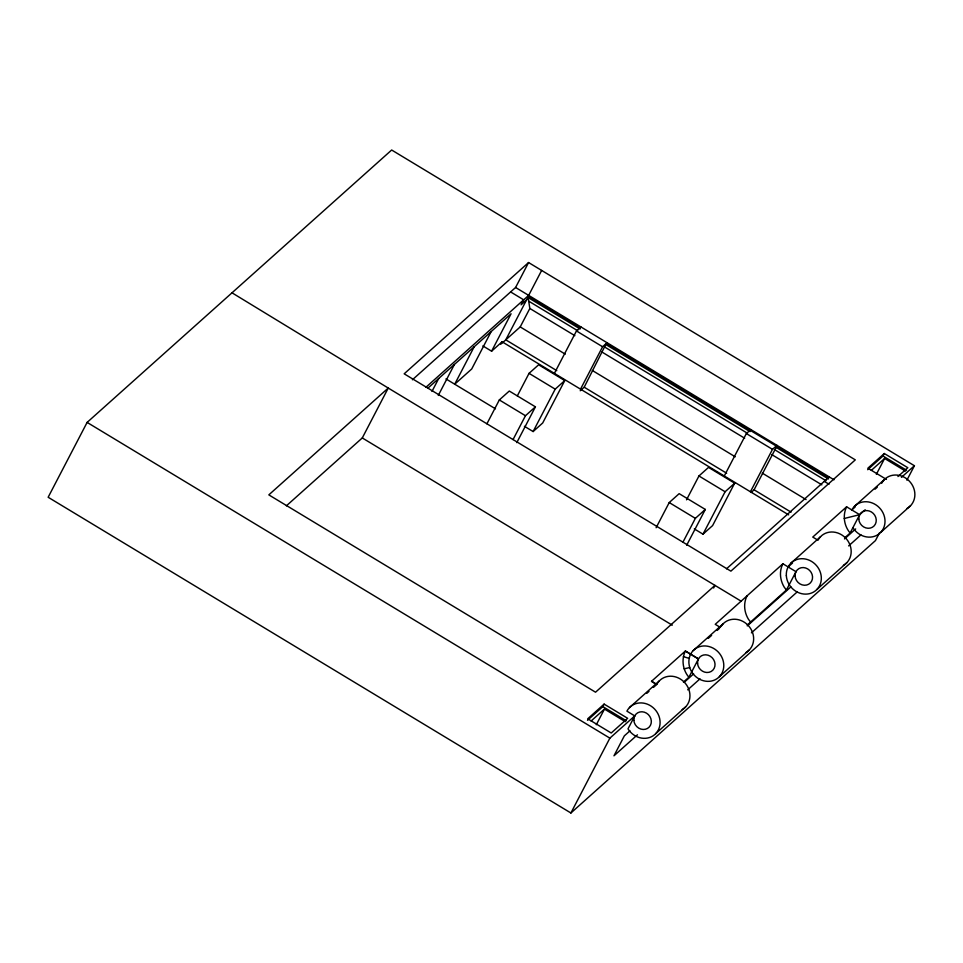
<?xml version="1.0" encoding="UTF-8"?>
<svg xmlns="http://www.w3.org/2000/svg" width="963" height="963" viewBox="0 0 963 963"><rect width="100%" height="100%" fill="white"/><g stroke="black" fill="none" stroke-linecap="round" stroke-linejoin="round"><path stroke-width="1.44" d="M580.22 390.761L584.192 387.198L606.317 343.418L828.481 477.6L828.445 478.972L776.166 447.398L776.214 446.025M690.603 654.178C687.823 659.811 688.521 666.565 691.687 671.873A18.502 16.672 48.2 0 0 718.35 677.675A18.502 16.672 48.2 0 0 716.677 650.555A18.502 16.672 48.2 0 0 690.603 654.178L685.367 651.024C681.238 659.474 682.755 670.176 688.894 677.242L683.441 682.117M844.683 537.908L850.136 533.021C843.997 525.954 842.481 515.253 846.609 506.803L859.67 514.699L865.207 509.752M906.893 480.188L914.417 465.743L391.664 150.011L87.115 422.408L48.15 497.257L570.903 812.989L875.451 540.592L879.556 532.708M286.372 505.84L362.281 437.948L388.245 388.053L232.011 292.812M431.978 391.423L438.695 378.507M438.285 395.432L454.404 364.459M474.181 346.776L454.705 384.201L471.701 368.998L491.178 331.573M412.393 379.783L515.59 287.48L528.579 262.538L855.3 459.869L730.893 571.143L404.171 373.813L528.579 262.538M482.848 345.91L491.599 351.194L511.076 313.769L427.873 388.185M500.808 344.285L502.108 341.793L788.661 514.868M541.651 270.422L528.663 295.376L425.899 387.295M501.807 343.394L520.213 326.926L529.831 308.461L527.905 296.062L580.171 327.625L580.135 328.997L527.868 297.423L505.78 339.843L556.783 370.647M486.905 423.804L499.328 399.946L509.283 391.038L535.416 406.831L516.794 442.619M517.324 395.889L529.048 373.355L538.642 364.784L564.775 380.566L542.699 422.986L533.117 431.556L524.402 426.296M513.05 439.585L525.461 415.727L535.416 406.831M554.387 373.367L576.464 330.959L580.942 326.951M533.117 431.556L555.194 389.148L564.775 380.566M580.52 389.148L602.597 346.74L607.075 342.732M656.116 527.736L669.225 502.554L679.168 493.658L705.313 509.439L686.679 545.227M686.523 499.821L698.945 475.975L708.539 467.392L734.673 483.185L712.596 525.593L703.002 534.164L694.299 528.904M682.936 542.205L695.358 518.347L705.313 509.439M587.502 720.312L602.826 706.601L604.126 704.109L627.647 718.314L611.228 732.999L587.707 718.795L604.126 704.109M724.272 475.975L746.349 433.567L750.827 429.558M596.302 724.73L604.451 709.069L625.36 721.696M703.002 534.164L725.091 491.756L734.673 483.185M570.903 812.989L609.868 738.14L634.749 715.894L626.901 711.151A18.502 16.672 48.2 0 1 652.986 707.528A18.502 16.672 48.2 0 1 654.659 734.649A18.502 16.672 48.2 0 1 627.996 728.847L634.749 715.894M750.418 491.768L772.495 449.348L776.972 445.351M751.104 492.478L754.089 489.806L776.166 447.398M713.607 588.008L714.967 585.384L595.543 692.204L268.821 494.874L388.245 388.053L741.101 601.165M688.894 677.242L698.44 658.921L685.367 651.024L651.53 681.298L656.754 684.452A18.502 16.672 48.2 0 1 684.031 681.912A18.502 16.672 48.2 0 1 682.129 709.611M747.312 624.987L786.446 589.994L795.98 571.673L782.907 563.776L715.232 624.313L720.456 627.479M867.663 469.715L882.999 456.005L884.299 453.513L907.82 467.717L897.961 476.541M876.354 474.338L884.612 458.472L905.521 471.112M850.136 533.021L859.67 514.699L844.214 518.479M526.568 299.914L521.091 304.814L523.691 299.83L510.619 291.933M491.599 351.194L502.108 341.793M726.487 568.832L829.239 476.926M884.299 453.513L867.868 468.199L886.442 479.418M591.126 720.986L604.451 709.069M871.298 470.389L884.612 458.472M846.609 506.803L812.76 537.077L816.949 539.605M629.453 707.6L659.306 680.889M693.155 650.627L723.008 623.916M790.683 563.391L820.548 536.68M854.386 506.418L884.239 479.706M646.799 693.348L649.014 691.374M653.432 687.426L656.754 684.452L651.53 681.298M708.299 638.349L711.609 635.387M717.134 630.44L719.349 628.466M788.131 566.942L792.561 562.982M855.144 506.995L851.834 509.969A18.502 16.672 48.2 0 1 877.907 506.345A18.502 16.672 48.2 0 1 879.58 533.454A18.502 16.672 48.2 0 1 852.929 527.664M875.054 489.192L877.269 487.218M901.428 477.347L914.417 465.743M629.946 730.845L624.349 735.852L613.961 755.811L637.434 734.817M684.693 681.876L693.637 673.871M747.276 625.902L790.864 586.912M844.503 538.943L855.674 528.94M687.714 689.833L700.005 678.843M751.417 632.86L797.232 591.884M848.632 545.901L860.934 534.91M655.719 733.65L685.572 706.938M719.409 676.676L749.274 649.965M816.949 589.44L846.802 562.729M880.651 532.467L910.504 505.756M684.139 668.84L689.689 667.54M683.393 656.622L689.123 658.379M692.253 655.189L698.44 658.921M882.999 456.005L906.52 470.221M515.59 287.48L833.994 479.791M606.281 344.79L750.033 431.605M528.807 301.214L577.692 330.742M604.716 347.053L747.505 433.302M774.517 449.625L825.977 480.706M576.464 330.959L602.597 346.74M746.349 433.567L772.495 449.348M824.268 481.368L829.023 484.245M529.831 308.461L574.851 335.666M601.863 351.976L744.664 438.225M771.676 454.536L821.848 484.846M520.213 326.926L565.281 354.155M592.329 370.478L735.25 456.811M762.299 473.146L806.079 499.58M584.192 387.198L726.668 473.242M754.089 489.806L791.068 512.147M529.048 373.355L555.194 389.148M698.945 475.975L725.091 491.756M499.328 399.946L525.461 415.727M669.225 502.554L695.358 518.347M445.953 378.916L495.5 408.842M362.281 437.948L672.27 625.18M602.826 706.601L626.347 720.806M87.115 422.408L609.868 738.14M786.446 589.994L784.364 587.382A24.665 22.233 48.2 0 1 782.907 563.776M750.61 622.038L748.54 619.426A24.665 22.233 48.2 0 1 747.083 595.832M721.191 626.203A18.502 16.672 48.2 0 1 748.287 625.517A18.502 16.672 48.2 0 1 745.819 652.637M881.687 483.257A18.502 16.672 48.2 0 1 908.964 480.73A18.502 16.672 48.2 0 1 907.062 508.416M817.996 540.231A18.502 16.672 48.2 0 1 845.261 537.691A18.502 16.672 48.2 0 1 843.359 565.389M795.077 576.055A9.257 8.342 48.2 0 0 808.655 584.252A9.257 8.342 48.2 0 0 807.716 568.928A9.257 8.342 48.2 0 0 795.077 576.055M858.779 519.081A9.257 8.342 48.2 0 0 872.358 527.279A9.257 8.342 48.2 0 0 871.407 511.955A9.257 8.342 48.2 0 0 858.779 519.081M697.549 663.29A9.257 8.342 48.2 0 0 711.127 671.5A9.257 8.342 48.2 0 0 710.176 656.164A9.257 8.342 48.2 0 0 697.549 663.29M633.847 720.264A9.257 8.342 48.2 0 0 647.425 728.473A9.257 8.342 48.2 0 0 646.486 713.138A9.257 8.342 48.2 0 0 633.847 720.264M786.338 575.693A18.502 16.672 48.2 0 0 813.506 592.101A18.502 16.672 48.2 0 0 811.604 561.441A18.502 16.672 48.2 0 0 786.338 575.693"/></g></svg>
